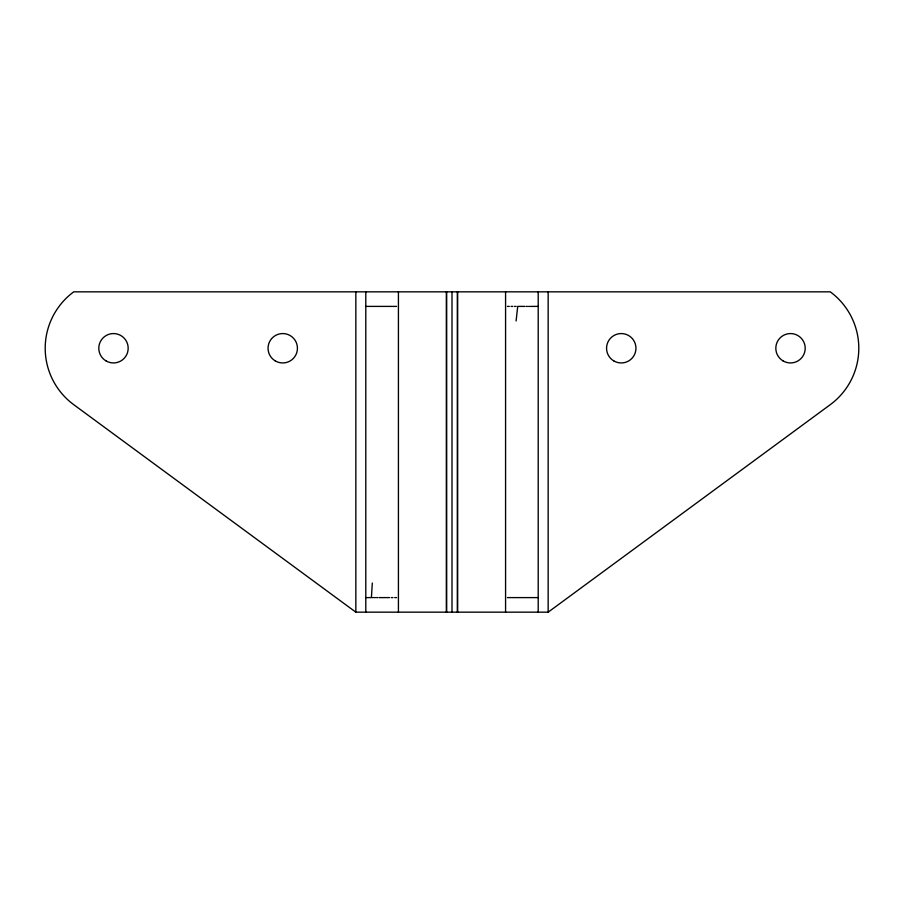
<?xml version="1.0" encoding="UTF-8"?>
<svg xmlns="http://www.w3.org/2000/svg" width="904" height="904" viewBox="0 0 904 904"><rect width="100%" height="100%" fill="white"/><g stroke="black" fill="none" stroke-linecap="round" stroke-linejoin="round"><path stroke-width="1.36" d="M372.312 583.046L371.408 597.601L367.894 597.601M516.105 320.954L517.709 306.399L524.942 306.399M548.163 612.166L830.256 404.676A70.037 70.037 0 0 0 830.256 291.834L73.744 291.834A70.037 70.037 0 0 0 73.744 404.676L355.837 612.166L548.163 612.166L548.163 291.834M365.826 306.399L367.397 306.399M367.894 306.399L396.562 306.399M507.438 306.399L509.28 306.399M511.042 306.399L512.771 306.399M514.455 306.399L516.105 306.399M526.218 306.399L527.427 306.399M528.591 306.399L529.688 306.399M530.716 306.399L536.106 306.399M536.603 306.399L538.083 306.399M365.917 597.601L367.397 597.601M372.312 597.601L373.284 597.601M374.312 597.601L375.409 597.601M376.561 597.601L377.782 597.601M379.058 597.601L389.534 597.601M391.229 597.601L392.957 597.601M394.72 597.601L396.562 597.601M507.438 597.601L538.174 597.601M538.208 291.834L538.208 612.166M505.573 291.834L505.573 612.166M457.661 291.834L457.661 612.166M457.334 291.834L457.334 612.166M452 291.834L452 612.166M446.666 291.834L446.666 612.166M446.339 291.834L446.339 612.166M398.427 291.834L398.427 612.166M365.792 291.834L365.792 612.166M355.837 291.834L355.837 612.166M106.141 360.978A14.69 14.69 0 0 0 128.176 348.255A14.69 14.69 0 0 0 106.141 335.531A14.69 14.69 0 0 0 106.141 360.978M275.392 360.978A14.69 14.69 0 0 0 297.439 348.255A14.69 14.69 0 0 0 275.392 335.531A14.69 14.69 0 0 0 275.392 360.978M613.906 360.978A14.69 14.69 0 0 0 635.953 348.255A14.69 14.69 0 0 0 613.906 335.531A14.69 14.69 0 0 0 613.906 360.978M783.169 360.978A14.69 14.69 0 0 0 805.204 348.255A14.69 14.69 0 0 0 783.169 335.531A14.69 14.69 0 0 0 783.169 360.978"/></g></svg>
